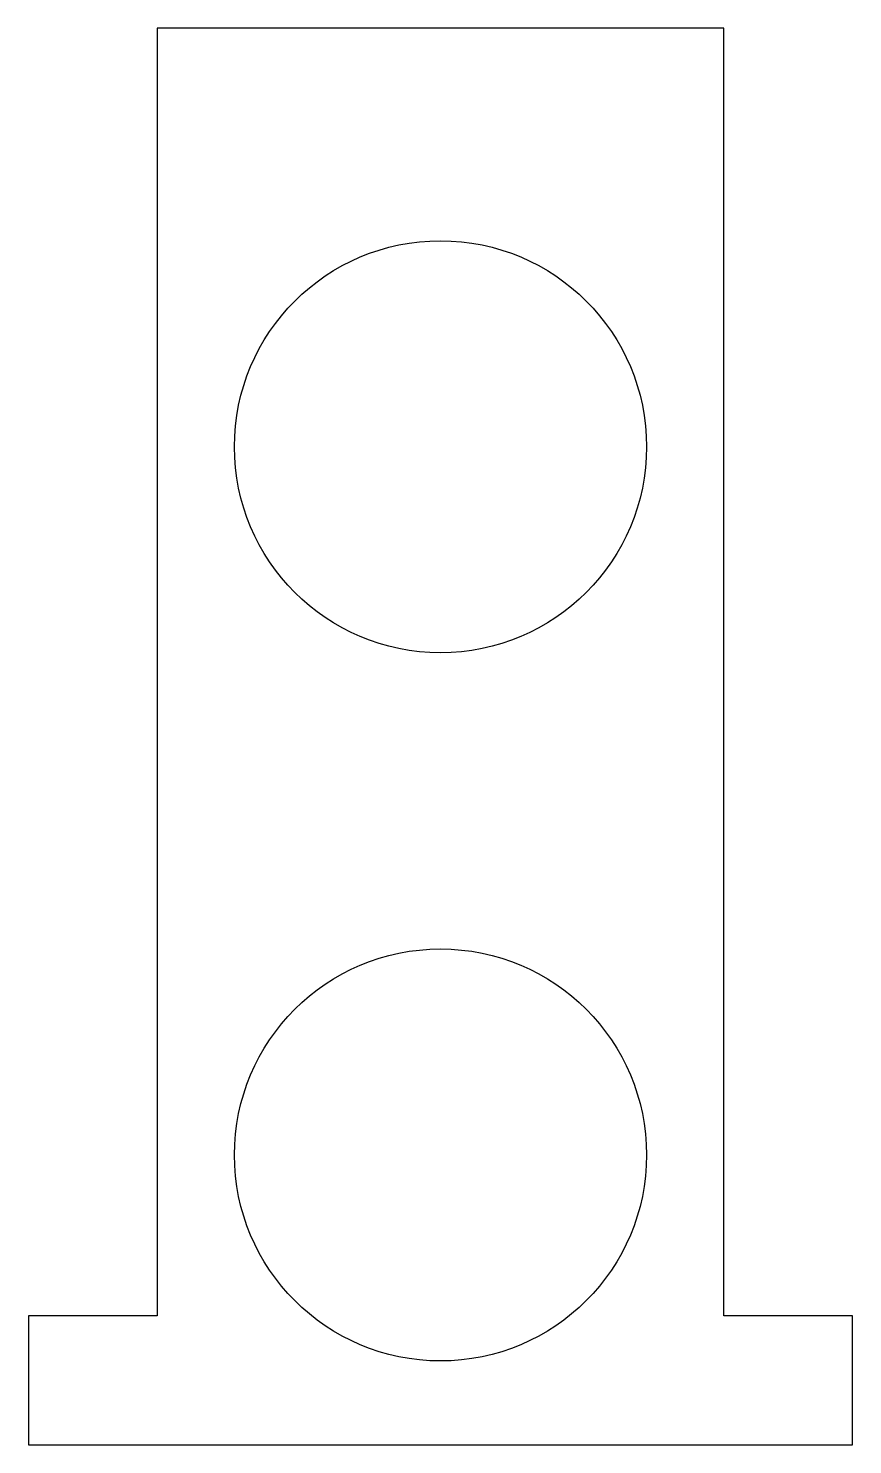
# Model space of a CAD drawing. Header units: millimetres. Extents: x 210.3 to 242.3, y -22.5 to 32.5.
import ezdxf

# ---------------------------------------------------------------- set-up
doc = ezdxf.new("R2010")
doc.units = ezdxf.units.MM

msp = doc.modelspace()

# ---------------------------------------------------------------- linework, layer by layer
msp.add_lwpolyline([(210.316, -22.5), (242.316, -22.5), (242.316, -17.5), (237.316, -17.5), (237.316, 32.5), (215.316, 32.5), (215.316, -17.5), (210.316, -17.5)], close=True)
for centre in [(226.316, 16.25), (226.316, -11.25)]:
    msp.add_circle(centre, 8)

doc.saveas('drawing.dxf')
